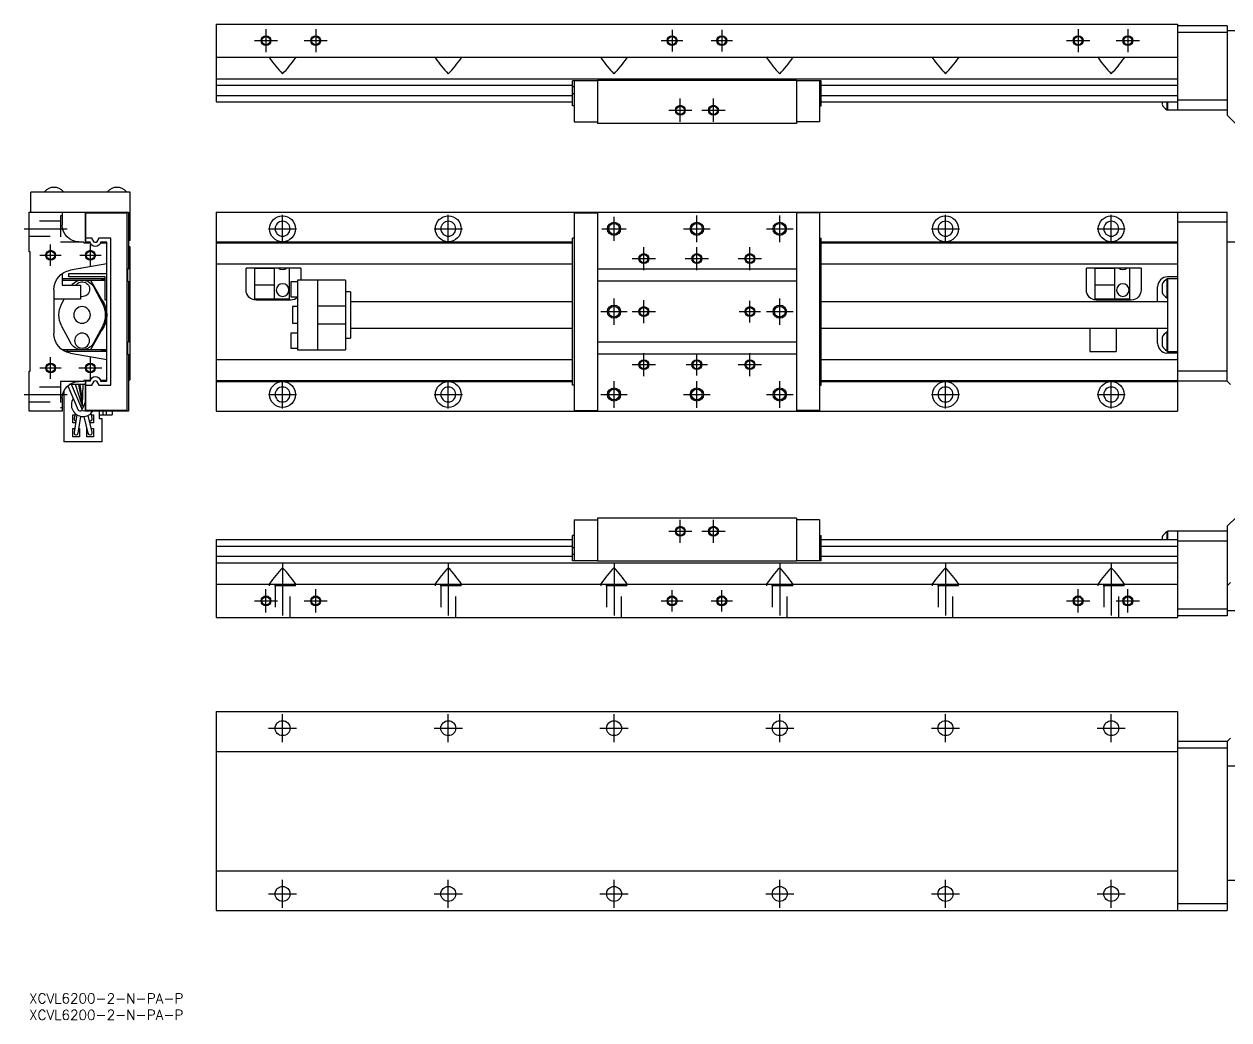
# Model space of a CAD drawing. Extents: x -1 to 557, y -8 to 292.
# Drawn here: x -1.5 to 362, y -8 to 292.5 of the extents above; entities that cross this region are included whole.
import ezdxf

# ---------------------------------------------------------------- set-up
doc = ezdxf.new("R2010")
doc.units = 0
doc.header["$LTSCALE"] = 0.5
doc.linetypes.add('CENTER', pattern=[50.8, 31.75, -6.35, 6.35, -6.35])
doc.linetypes.add('DASHED', pattern=[19.05, 12.7, -6.35])
for name, color, linetype in [('MSM_CENTER', 1, 'CENTER'), ('MSM_CONTINUOUS', 7, 'CONTINUOUS'), ('MSM_DASHED', 4, 'DASHED'), ('MSM_NARROW', 5, 'CONTINUOUS'), ('MSM_PART_NUMBER', 7, 'CONTINUOUS')]:
    doc.layers.add(name, color=color, linetype=linetype)
doc.styles.get("Standard").update_dxf_attribs({"font": 'txt.shx', "height": 3, "bigfont": 'bigfont.shx'})

msp = doc.modelspace()

# ---------------------------------------------------------------- linework, layer by layer
at = {"layer": 'MSM_CENTER'}
for p, q in [((71.47, 290.97), (71.47, 283.97)), ((86.47, 290.97), (86.47, 283.97)), ((316.47, 290.97), (316.47, 283.97)), ((331.47, 290.97), (331.47, 283.97)), ((67.97, 287.47), (74.97, 287.47)), ((82.97, 287.47), (89.97, 287.47)), ((190.74, 287.47), (197.19, 287.47)), ((193.97, 290.7), (193.97, 284.24)), ((205.74, 287.47), (212.19, 287.47)), ((208.97, 290.7), (208.97, 284.24)), ((312.97, 287.47), (319.97, 287.47)), ((327.97, 287.47), (334.97, 287.47)), ((196.47, 262.97), (196.47, 269.97)), ((206.47, 262.97), (206.47, 269.97)), ((192.97, 266.47), (199.97, 266.47)), ((202.97, 266.47), (209.97, 266.47)), ((76.47, 226.46), (76.47, 234.96)), ((126.47, 226.46), (126.47, 234.96)), ((176.47, 227.08), (176.47, 234.33)), ((201.47, 226.71), (201.47, 234.71)), ((226.47, 226.71), (226.47, 234.71)), ((276.47, 226.46), (276.47, 234.96)), ((326.47, 226.46), (326.47, 234.96)), ((-1.5, 230.71), (11.5, 230.71)), ((72.22, 230.71), (80.72, 230.71)), ((122.22, 230.71), (130.72, 230.71)), ((172.84, 230.71), (180.09, 230.71)), ((197.47, 230.71), (205.47, 230.71)), ((222.47, 230.71), (230.47, 230.71)), ((272.22, 230.71), (280.72, 230.71)), ((322.22, 230.71), (330.72, 230.71)), ((6.5, 219.48), (6.5, 225.93)), ((18.5, 219.48), (18.5, 225.93)), ((3.27, 222.71), (9.73, 222.71)), ((15.27, 222.71), (21.73, 222.71)), ((185.47, 218.21), (185.47, 225.21)), ((201.47, 218.21), (201.47, 225.21)), ((217.47, 218.21), (217.47, 225.21)), ((181.97, 221.71), (188.97, 221.71)), ((197.97, 221.71), (204.97, 221.71)), ((213.97, 221.71), (220.97, 221.71)), ((176.47, 201.71), (176.47, 209.71)), ((185.47, 202.21), (185.47, 209.21)), ((217.47, 202.48), (217.47, 208.93)), ((226.47, 201.71), (226.47, 209.71)), ((172.47, 205.71), (180.47, 205.71)), ((181.97, 205.71), (188.97, 205.71)), ((214.24, 205.71), (220.69, 205.71)), ((222.47, 205.71), (230.47, 205.71)), ((185.47, 186.21), (185.47, 193.21)), ((201.47, 186.48), (201.47, 192.93)), ((217.47, 186.21), (217.47, 193.21)), ((6.5, 185.48), (6.5, 191.93)), ((18.5, 185.21), (18.5, 192.21)), ((181.97, 189.71), (188.97, 189.71)), ((198.24, 189.71), (204.69, 189.71)), ((213.97, 189.71), (220.97, 189.71)), ((3.27, 188.71), (9.73, 188.71)), ((15, 188.71), (22, 188.71)), ((76.47, 176.46), (76.47, 184.96)), ((126.47, 176.46), (126.47, 184.96)), ((176.47, 176.71), (176.47, 184.71)), ((201.47, 176.71), (201.47, 184.71)), ((226.47, 176.71), (226.47, 184.71)), ((276.47, 176.46), (276.47, 184.96)), ((326.47, 176.46), (326.47, 184.96)), ((-1.5, 180.71), (11.5, 180.71)), ((72.22, 180.71), (80.72, 180.71)), ((122.22, 180.71), (130.72, 180.71)), ((172.47, 180.71), (180.47, 180.71)), ((197.47, 180.71), (205.47, 180.71)), ((222.47, 180.71), (230.47, 180.71)), ((272.22, 180.71), (280.72, 180.71)), ((322.22, 180.71), (330.72, 180.71)), ((196.47, 135.93), (196.47, 142.93)), ((206.47, 135.93), (206.47, 142.93)), ((192.97, 139.43), (199.97, 139.43)), ((202.97, 139.43), (209.97, 139.43)), ((76.47, 129.93), (76.47, 111.43)), ((126.47, 129.93), (126.47, 111.43)), ((176.47, 129.93), (176.47, 111.43)), ((226.47, 129.93), (226.47, 111.43)), ((276.47, 129.93), (276.47, 111.43)), ((326.47, 129.93), (326.47, 111.43)), ((71.47, 114.93), (71.47, 121.93)), ((86.47, 114.93), (86.47, 121.93)), ((193.97, 115.2), (193.97, 121.66)), ((208.97, 115.2), (208.97, 121.66)), ((316.47, 114.93), (316.47, 121.93)), ((331.47, 114.93), (331.47, 121.93)), ((67.97, 118.43), (74.97, 118.43)), ((82.97, 118.43), (89.97, 118.43)), ((190.74, 118.43), (197.19, 118.43)), ((205.74, 118.43), (212.19, 118.43)), ((312.97, 118.43), (319.97, 118.43)), ((327.97, 118.43), (334.97, 118.43)), ((76.47, 75.77), (76.47, 84.27)), ((126.47, 75.77), (126.47, 84.27)), ((176.47, 75.77), (176.47, 84.27)), ((226.47, 75.77), (226.47, 84.27)), ((276.47, 75.77), (276.47, 84.27)), ((326.47, 75.77), (326.47, 84.27)), ((72.22, 80.02), (80.72, 80.02)), ((122.22, 80.02), (130.72, 80.02)), ((172.22, 80.02), (180.72, 80.02)), ((222.22, 80.02), (230.72, 80.02)), ((272.22, 80.02), (280.72, 80.02)), ((322.22, 80.02), (330.72, 80.02)), ((76.47, 25.77), (76.47, 34.27)), ((126.47, 25.77), (126.47, 34.27)), ((176.47, 25.77), (176.47, 34.27)), ((226.47, 25.77), (226.47, 34.27)), ((276.47, 25.77), (276.47, 34.27)), ((326.47, 25.77), (326.47, 34.27)), ((72.22, 30.02), (80.72, 30.02)), ((122.22, 30.02), (130.72, 30.02)), ((172.22, 30.02), (180.72, 30.02)), ((222.22, 30.02), (230.72, 30.02)), ((272.22, 30.02), (280.72, 30.02)), ((322.22, 30.02), (330.72, 30.02))]:
    msp.add_line(p, q, dxfattribs=at)
at = {"layer": 'MSM_CONTINUOUS'}
for p, q in [((56.47, 292.47), (346.47, 292.47)), ((56.47, 292.47), (56.47, 268.97)), ((346.47, 292.47), (346.47, 266.47)), ((361.47, 291.97), (346.47, 291.97)), ((361.47, 291.97), (361.47, 264.97)), ((361.47, 289.97), (346.47, 289.97)), ((365.97, 290.47), (361.47, 290.47)), ((56.47, 282.47), (346.47, 282.47)), ((72.72, 282.47), (72.57, 282.34)), ((72.57, 282.34), (72.59, 282.23)), ((80.21, 282.47), (80.37, 282.34)), ((80.37, 282.34), (80.34, 282.23)), ((122.72, 282.47), (122.57, 282.34)), ((122.57, 282.34), (122.59, 282.23)), ((130.21, 282.47), (130.37, 282.34)), ((130.37, 282.34), (130.34, 282.23)), ((172.72, 282.47), (172.57, 282.34)), ((172.57, 282.34), (172.59, 282.23)), ((180.21, 282.47), (180.37, 282.34)), ((180.37, 282.34), (180.34, 282.23)), ((222.72, 282.47), (222.57, 282.34)), ((222.57, 282.34), (222.59, 282.23)), ((230.21, 282.47), (230.37, 282.34)), ((230.37, 282.34), (230.34, 282.23)), ((272.72, 282.47), (272.57, 282.34)), ((272.57, 282.34), (272.59, 282.23)), ((280.21, 282.47), (280.37, 282.34)), ((280.37, 282.34), (280.34, 282.23)), ((322.72, 282.47), (322.57, 282.34)), ((322.57, 282.34), (322.59, 282.23)), ((330.21, 282.47), (330.37, 282.34)), ((330.37, 282.34), (330.34, 282.23)), ((56.47, 275.97), (346.47, 275.97)), ((56.47, 274.01), (163.97, 274.01)), ((163.97, 267.77), (163.97, 275.37)), ((171.47, 275.37), (163.97, 275.37)), ((164.47, 273.49), (163.97, 273.49)), ((164.47, 275.37), (164.47, 262.97)), ((231.47, 275.47), (171.47, 275.47)), ((171.47, 275.47), (171.47, 262.47)), ((231.47, 275.47), (231.47, 262.47)), ((238.97, 275.37), (231.47, 275.37)), ((238.47, 275.37), (238.47, 262.97)), ((238.47, 273.49), (238.97, 273.49)), ((238.97, 267.77), (238.97, 275.37)), ((238.97, 274.01), (346.47, 274.01)), ((56.47, 270.93), (163.97, 270.93)), ((56.47, 268.97), (163.97, 268.97)), ((164.47, 271.44), (163.97, 271.44)), ((238.47, 271.44), (238.97, 271.44)), ((238.97, 270.93), (346.47, 270.93)), ((238.97, 268.97), (346.47, 268.97)), ((341.82, 268.97), (341.82, 268.26)), ((343.27, 268.97), (343.27, 266.61)), ((343.47, 268.97), (343.47, 266.47)), ((361.47, 269.47), (346.47, 269.47)), ((164.47, 267.77), (163.97, 267.77)), ((238.47, 267.77), (238.97, 267.77)), ((343.27, 266.61), (343.47, 266.61)), ((361.47, 266.47), (343.47, 266.47)), ((164.47, 262.97), (171.47, 262.97)), ((231.47, 262.47), (171.47, 262.47)), ((238.47, 262.97), (231.47, 262.97)), ((364.47, 261.97), (361.47, 264.97)), ((0.5, 235.71), (0.5, 241.71)), ((30.5, 241.71), (0.5, 241.71)), ((4.65, 241.87), (10.35, 241.87)), ((4.65, 241.87), (4.65, 241.71)), ((10.35, 241.71), (10.35, 241.87)), ((23.65, 241.87), (29.35, 241.87)), ((23.65, 241.87), (23.65, 241.71)), ((29.35, 241.71), (29.35, 241.87)), ((30.5, 227.21), (30.5, 241.71)), ((0, 223.71), (0, 235.71)), ((0, 235.71), (30, 235.71)), ((10, 235.71), (10, 231.81)), ((17, 227.11), (17, 235.71)), ((17.1, 226.71), (17.1, 235.51)), ((17.1, 235.51), (29.5, 235.51)), ((29.5, 235.51), (29.5, 175.91)), ((30, 235.71), (30, 218.51)), ((56.47, 235.71), (56.47, 175.71)), ((56.47, 235.71), (361.47, 235.71)), ((164.47, 235.51), (171.47, 235.51)), ((164.47, 235.51), (164.47, 175.91)), ((171.47, 235.71), (171.47, 175.71)), ((231.47, 235.71), (231.47, 175.71)), ((238.47, 235.51), (231.47, 235.51)), ((238.47, 235.51), (238.47, 175.91)), ((346.47, 235.71), (346.47, 175.71)), ((361.47, 232.71), (346.47, 232.71)), ((361.47, 184.71), (361.47, 235.71)), ((15, 226.81), (16.5, 226.81)), ((16.5, 226.81), (16.5, 226.51)), ((16.5, 226.51), (18.46, 226.51)), ((17.1, 227.11), (17, 227.11)), ((18.98, 227.91), (17.1, 227.91)), ((18.42, 226.71), (17.1, 226.71)), ((19.66, 226.71), (18.98, 227.91)), ((21.03, 227.91), (20.34, 226.71)), ((24.7, 227.91), (21.03, 227.91)), ((21.54, 226.51), (23.5, 226.51)), ((23.5, 226.71), (21.58, 226.71)), ((23.5, 184.71), (23.5, 226.71)), ((24.7, 183.51), (24.7, 227.91)), ((30.5, 227.21), (30, 227.21)), ((30.5, 225.21), (30, 225.71)), ((56.47, 226.81), (163.97, 226.81)), ((56.47, 226.51), (163.97, 226.51)), ((163.97, 183.51), (163.97, 227.91)), ((164.47, 227.91), (163.97, 227.91)), ((238.47, 227.91), (238.97, 227.91)), ((238.97, 183.51), (238.97, 227.91)), ((238.97, 226.81), (346.47, 226.81)), ((238.97, 226.51), (346.47, 226.51)), ((386.47, 226.71), (361.47, 226.71)), ((0.3, 223.71), (0, 223.71)), ((0.3, 187.71), (0.3, 223.71)), ((30.5, 185.21), (30.5, 225.21)), ((23.5, 220.15), (12.46, 218.21)), ((15.5, 218.71), (15.29, 218.71)), ((15.5, 218.74), (15.5, 218.71)), ((29.65, 218.51), (29.65, 214.91)), ((30, 218.51), (29.65, 218.51)), ((56.47, 220.15), (163.97, 220.15)), ((81.97, 218.83), (65.47, 218.83)), ((65.47, 212.21), (65.47, 218.83)), ((67.97, 218.83), (67.97, 209.51)), ((73.97, 218.71), (67.97, 218.71)), ((73.97, 218.83), (73.97, 209.51)), ((78.47, 218.83), (78.47, 209.51)), ((81.97, 218.83), (81.97, 215.21)), ((231.47, 218.51), (171.47, 218.51)), ((238.97, 220.15), (346.47, 220.15)), ((335.47, 218.83), (318.97, 218.83)), ((318.97, 212.21), (318.97, 218.83)), ((321.47, 218.83), (321.47, 209.51)), ((327.47, 218.71), (321.47, 218.71)), ((327.47, 218.83), (327.47, 209.51)), ((331.97, 218.83), (331.97, 209.51)), ((335.47, 218.83), (335.47, 212.21)), ((10, 217.17), (10, 213.71)), ((10, 215.71), (23, 215.71)), ((10.05, 215.21), (23, 215.21)), ((12, 216.21), (12, 217.21)), ((12, 217.21), (23.5, 217.21)), ((23, 216.21), (12, 216.21)), ((18.5, 215.21), (23, 207.41)), ((23, 209.21), (23, 216.21)), ((29.65, 214.91), (30, 214.91)), ((30, 214.91), (30, 196.51)), ((78.97, 214.71), (78.97, 210.21)), ((80.97, 214.71), (78.97, 214.71)), ((80.97, 215.21), (80.97, 194.21)), ((95.47, 215.21), (80.97, 215.21)), ((86.97, 215.21), (86.97, 194.21)), ((95.47, 215.21), (95.47, 194.21)), ((231.47, 214.91), (171.47, 214.91)), ((343.27, 215.57), (343.27, 209.85)), ((343.47, 215.57), (343.27, 215.57)), ((346.47, 216.2), (343.47, 216.2)), ((343.47, 215.71), (346.47, 215.71)), ((343.47, 215.71), (343.47, 193.71)), ((7.5, 212.3), (7.5, 199.11)), ((10, 213.71), (15.5, 213.71)), ((15.5, 213.71), (15.5, 209.51)), ((19.55, 213.05), (22.21, 207.94)), ((73.97, 213.71), (67.97, 213.71)), ((96.97, 211.71), (95.47, 211.71)), ((96.97, 211.71), (96.97, 197.71)), ((327.47, 213.71), (321.47, 213.71)), ((340.47, 208.71), (340.47, 213.2)), ((341.82, 213.92), (341.82, 211.5)), ((15.5, 209.51), (7.5, 209.51)), ((9.79, 207.94), (10.61, 209.51)), ((23.5, 209.21), (23, 209.21)), ((23, 207.41), (23, 202)), ((78.47, 209.51), (67.97, 209.51)), ((78.97, 209.21), (68.47, 209.21)), ((78.97, 210.21), (80.97, 210.21)), ((79.47, 207.21), (79.47, 202.21)), ((80.97, 207.21), (79.47, 207.21)), ((86.97, 207.41), (95.47, 207.41)), ((163.97, 208.71), (96.97, 208.71)), ((343.47, 208.71), (238.97, 208.71)), ((331.97, 209.51), (321.47, 209.51)), ((332.47, 209.21), (321.97, 209.21)), ((343.27, 209.85), (343.47, 209.85)), ((12.45, 196.36), (9.79, 201.47)), ((23, 202), (18.5, 194.21)), ((22.21, 201.47), (19.55, 196.36)), ((79.47, 202.21), (80.97, 202.21)), ((86.97, 202), (95.47, 202)), ((96.97, 200.71), (163.97, 200.71)), ((238.97, 200.71), (343.47, 200.71)), ((319.97, 200.71), (319.97, 193.71)), ((327.97, 200.71), (327.97, 193.71)), ((340.47, 196.2), (340.47, 200.71)), ((30, 196.51), (29.65, 196.51)), ((29.65, 196.51), (29.65, 192.91)), ((78.97, 199.21), (78.97, 194.71)), ((80.97, 199.21), (78.97, 199.21)), ((95.47, 197.71), (96.97, 197.71)), ((231.47, 196.51), (171.47, 196.51)), ((341.82, 197.92), (341.82, 195.5)), ((343.27, 199.57), (343.27, 193.85)), ((343.47, 199.57), (343.27, 199.57)), ((23.5, 194.21), (10.05, 194.21)), ((23.5, 193.71), (11.05, 193.71)), ((11.5, 194.21), (11.5, 193.71)), ((12.46, 193.21), (23.5, 191.26)), ((29.65, 192.91), (30, 192.91)), ((30, 192.91), (30, 175.71)), ((78.97, 194.71), (80.97, 194.71)), ((80.97, 194.21), (95.47, 194.21)), ((231.47, 192.91), (171.47, 192.91)), ((319.97, 193.71), (327.97, 193.71)), ((343.27, 193.85), (343.47, 193.85)), ((343.47, 193.71), (346.47, 193.71)), ((346.47, 193.2), (343.47, 193.2)), ((56.47, 191.26), (163.97, 191.26)), ((238.97, 191.26), (346.47, 191.26)), ((0, 187.71), (0.3, 187.71)), ((0, 175.71), (0, 187.71)), ((361.47, 187.71), (346.47, 187.71)), ((10.5, 181.79), (10.5, 166.46)), ((11.69, 183.35), (14.8, 176.02)), ((17, 183.71), (12.14, 183.71)), ((12.14, 183.71), (12.14, 183.71)), ((15.9, 176.49), (12.84, 183.71)), ((15.92, 177.74), (14.01, 183.71)), ((16.5, 184.61), (15, 184.61)), ((15.94, 178.97), (15.03, 183.71)), ((15.17, 183.01), (15.2, 183.01)), ((15.2, 183.01), (15.2, 182.82)), ((15.34, 183.71), (16.06, 178.77)), ((16.18, 183.71), (16.05, 177.57)), ((16.5, 184.91), (16.5, 184.61)), ((18.46, 184.91), (16.5, 184.91)), ((18.42, 184.71), (16.5, 184.71)), ((17, 175.71), (17, 184.31)), ((17, 184.31), (17.1, 184.31)), ((17.1, 175.91), (17.1, 184.71)), ((17.1, 183.51), (18.98, 183.51)), ((18.98, 183.51), (19.66, 184.7)), ((20.34, 184.7), (21.03, 183.51)), ((21.03, 183.51), (24.7, 183.51)), ((23.5, 184.91), (21.54, 184.91)), ((21.58, 184.71), (23.5, 184.71)), ((23.2, 184.91), (23, 184.71)), ((30, 184.71), (30.5, 185.21)), ((56.47, 184.91), (163.97, 184.91)), ((56.47, 184.61), (163.97, 184.61)), ((164.47, 183.51), (163.97, 183.51)), ((238.47, 183.51), (238.97, 183.51)), ((238.97, 184.91), (346.47, 184.91)), ((238.97, 184.61), (346.47, 184.61)), ((361.47, 184.71), (346.47, 184.71)), ((361.47, 184.71), (362.47, 183.71)), ((10, 179.61), (10, 175.71)), ((17, 178.61), (16.1, 176.49)), ((10, 175.71), (0, 175.71)), ((13.2, 174.61), (13.87, 174.61)), ((13.2, 172.11), (13.2, 174.61)), ((14.42, 174.58), (13.56, 169.26)), ((13.96, 174.93), (13.57, 173.53)), ((30, 175.71), (17, 175.71)), ((29.5, 175.91), (17.1, 175.91)), ((19.04, 173.47), (18.74, 175.08)), ((18.83, 174.61), (19.4, 174.61)), ((19.4, 174.61), (19.4, 172.11)), ((21.1, 175.71), (21.1, 173.46)), ((21.1, 174.56), (23.3, 174.56)), ((22.3, 175.71), (22.3, 174.56)), ((23.3, 175.71), (23.3, 174.56)), ((23.3, 174.56), (25.1, 174.56)), ((25.1, 175.71), (25.1, 174.56)), ((56.47, 175.71), (346.47, 175.71)), ((164.47, 175.91), (171.47, 175.91)), ((238.47, 175.91), (231.47, 175.91)), ((14.02, 172.11), (13.2, 172.11)), ((14.84, 169.05), (15.66, 174.11)), ((16.52, 174.06), (17.77, 169)), ((19.03, 169.31), (17.78, 174.4)), ((19.4, 172.11), (18.34, 172.11)), ((21.1, 173.46), (22.1, 173.46)), ((22.1, 166.46), (22.1, 173.46)), ((13.2, 170.41), (13.75, 170.41)), ((13.2, 167.91), (13.2, 170.41)), ((15.2, 167.91), (13.2, 167.91)), ((15.06, 170.41), (15.2, 170.41)), ((15.2, 170.41), (15.2, 167.91)), ((17.4, 170.41), (17.42, 170.41)), ((17.4, 167.91), (17.4, 170.41)), ((19.4, 167.91), (17.4, 167.91)), ((18.76, 170.41), (19.4, 170.41)), ((19.4, 170.41), (19.4, 167.91)), ((22.1, 166.46), (10.5, 166.46)), ((164.47, 142.93), (164.47, 130.53)), ((164.47, 142.93), (171.47, 142.93)), ((171.47, 143.43), (171.47, 130.43)), ((231.47, 143.43), (171.47, 143.43)), ((231.47, 143.43), (231.47, 130.43)), ((238.47, 142.93), (231.47, 142.93)), ((238.47, 142.93), (238.47, 130.53)), ((361.47, 140.93), (364.47, 143.93)), ((163.97, 130.53), (163.97, 138.13)), ((164.47, 138.13), (163.97, 138.13)), ((238.47, 138.13), (238.97, 138.13)), ((238.97, 130.53), (238.97, 138.13)), ((343.27, 139.29), (343.27, 136.93)), ((343.47, 139.29), (343.27, 139.29)), ((361.47, 139.43), (343.47, 139.43)), ((343.47, 139.43), (343.47, 136.93)), ((346.47, 139.43), (346.47, 113.43)), ((361.47, 140.93), (361.47, 113.93)), ((56.47, 136.93), (56.47, 113.43)), ((56.47, 136.93), (163.97, 136.93)), ((56.47, 134.97), (163.97, 134.97)), ((238.97, 136.93), (346.47, 136.93)), ((238.97, 134.97), (346.47, 134.97)), ((341.82, 137.64), (341.82, 136.93)), ((361.47, 136.43), (346.47, 136.43)), ((56.47, 131.89), (163.97, 131.89)), ((164.47, 134.46), (163.97, 134.46)), ((164.47, 132.41), (163.97, 132.41)), ((238.47, 134.46), (238.97, 134.46)), ((238.47, 132.41), (238.97, 132.41)), ((238.97, 131.89), (346.47, 131.89)), ((56.47, 129.93), (346.47, 129.93)), ((171.47, 130.53), (163.97, 130.53)), ((231.47, 130.43), (171.47, 130.43)), ((238.97, 130.53), (231.47, 130.53)), ((72.57, 123.56), (72.59, 123.67)), ((80.37, 123.56), (80.34, 123.67)), ((122.57, 123.56), (122.59, 123.67)), ((130.37, 123.56), (130.34, 123.67)), ((172.57, 123.56), (172.59, 123.67)), ((180.37, 123.56), (180.34, 123.67)), ((222.57, 123.56), (222.59, 123.67)), ((230.37, 123.56), (230.34, 123.67)), ((272.57, 123.56), (272.59, 123.67)), ((280.37, 123.56), (280.34, 123.67)), ((322.57, 123.56), (322.59, 123.67)), ((330.37, 123.56), (330.34, 123.67)), ((361.47, 122.93), (362.47, 123.93)), ((56.47, 123.43), (346.47, 123.43)), ((72.72, 123.43), (72.57, 123.56)), ((80.21, 123.43), (80.37, 123.56)), ((122.72, 123.43), (122.57, 123.56)), ((130.21, 123.43), (130.37, 123.56)), ((172.72, 123.43), (172.57, 123.56)), ((180.21, 123.43), (180.37, 123.56)), ((222.72, 123.43), (222.57, 123.56)), ((230.21, 123.43), (230.37, 123.56)), ((272.72, 123.43), (272.57, 123.56)), ((280.21, 123.43), (280.37, 123.56)), ((322.72, 123.43), (322.57, 123.56)), ((330.21, 123.43), (330.37, 123.56)), ((56.47, 113.43), (346.47, 113.43)), ((361.47, 115.93), (346.47, 115.93)), ((361.47, 113.93), (346.47, 113.93)), ((386.37, 115.43), (361.47, 115.43)), ((56.47, 85.02), (346.47, 85.02)), ((56.47, 85.02), (56.47, 25.02)), ((346.47, 85.02), (346.47, 25.02)), ((361.47, 76.02), (362.47, 77.02)), ((56.47, 73.02), (346.47, 73.02)), ((361.47, 76.02), (346.47, 76.02)), ((361.47, 74.02), (346.47, 74.02)), ((361.47, 76.02), (361.47, 25.02)), ((386.37, 68.52), (361.47, 68.52)), ((56.47, 37.02), (346.47, 37.02)), ((386.47, 34.02), (361.47, 34.02)), ((361.47, 27.02), (346.47, 27.02)), ((56.47, 25.02), (361.47, 25.02))]:
    msp.add_line(p, q, dxfattribs=at)
for centre, radius in [((71.47, 287.47), 1.23), ((86.47, 287.47), 1.23), ((193.97, 287.47), 1.23), ((208.97, 287.47), 1.23), ((316.47, 287.47), 1.23), ((331.47, 287.47), 1.23), ((196.47, 266.47), 1.23), ((206.47, 266.47), 1.23), ((76.47, 230.71), 3.9), ((126.47, 230.71), 3.9), ((276.47, 230.71), 3.9), ((326.47, 230.71), 3.9), ((176.47, 230.71), 1.62), ((201.47, 230.71), 1.62), ((226.47, 230.71), 1.62), ((6.5, 222.71), 1.23), ((18.5, 222.71), 1.23), ((185.47, 221.71), 1.23), ((201.47, 221.71), 1.23), ((217.47, 221.71), 1.23), ((176.47, 205.71), 1.62), ((226.47, 205.71), 1.62), ((185.47, 205.71), 1.23), ((217.47, 205.71), 1.23), ((6.5, 188.71), 1.23), ((18.5, 188.71), 1.23), ((185.47, 189.71), 1.23), ((201.47, 189.71), 1.23), ((217.47, 189.71), 1.23), ((76.47, 180.71), 3.9), ((126.47, 180.71), 3.9), ((176.47, 180.71), 1.62), ((201.47, 180.71), 1.62), ((226.47, 180.71), 1.62), ((276.47, 180.71), 3.9), ((326.47, 180.71), 3.9), ((196.47, 139.43), 1.23), ((206.47, 139.43), 1.23), ((71.47, 118.43), 1.23), ((86.47, 118.43), 1.23), ((193.97, 118.43), 1.23), ((208.97, 118.43), 1.23), ((316.47, 118.43), 1.23), ((331.47, 118.43), 1.23), ((76.47, 80.02), 2.25), ((126.47, 80.02), 2.25), ((176.47, 80.02), 2.25), ((226.47, 80.02), 2.25), ((276.47, 80.02), 2.25), ((326.47, 80.02), 2.25), ((76.47, 30.02), 2.25), ((126.47, 30.02), 2.25), ((176.47, 30.02), 2.25), ((226.47, 30.02), 2.25), ((276.47, 30.02), 2.25), ((326.47, 30.02), 2.25)]:
    msp.add_circle(centre, radius, dxfattribs=at)
at = {"layer": 'MSM_CONTINUOUS', "extrusion": (0, 0, -1)}
for centre, radius in [((-76.47, 230.71), 2.25), ((-126.47, 230.71), 2.25), ((-276.47, 230.71), 2.25), ((-326.47, 230.71), 2.25), ((-76.47, 212.21), 1.9), ((-329.97, 212.21), 1.9), ((-16, 204.71), 2.5), ((-16, 196.96), 2.25), ((-76.47, 180.71), 2.25), ((-126.47, 180.71), 2.25), ((-276.47, 180.71), 2.25), ((-326.47, 180.71), 2.25)]:
    msp.add_circle(centre, radius, dxfattribs=at)
at = {"layer": 'MSM_CONTINUOUS'}
for centre, radius, start, end in [((102.84, 302.92), 36.66, 214.3736, 223.9772), ((50.09, 302.92), 36.66, 316.0228, 325.6264), ((152.84, 302.92), 36.66, 214.3736, 223.9772), ((100.09, 302.92), 36.66, 316.0228, 325.6264), ((202.84, 302.92), 36.66, 214.3736, 223.9772), ((150.09, 302.92), 36.66, 316.0228, 325.6264), ((252.84, 302.92), 36.66, 214.3736, 223.9772), ((200.09, 302.92), 36.66, 316.0228, 325.6264), ((302.84, 302.92), 36.66, 214.3736, 223.9772), ((250.09, 302.92), 36.66, 316.0228, 325.6264), ((352.84, 302.92), 36.66, 214.3736, 223.9772), ((300.09, 302.92), 36.66, 316.0228, 325.6264), ((344.84, 269.45), 3.25, 201.5574, 241.0598), ((7.5, 239.51), 3.7, 90, 140.3692), ((7.5, 239.51), 3.7, 39.6308, 90), ((26.5, 239.51), 3.7, 90, 140.3692), ((26.5, 239.51), 3.7, 39.6308, 90), ((343.47, 213.2), 3, 90, 180), ((344.84, 212.72), 3.25, 118.9402, 158.4426), ((344.84, 212.69), 3.25, 201.5574, 241.0598), ((344.84, 196.72), 3.25, 118.9402, 158.4426), ((343.47, 196.2), 3, 180, 265.3245), ((344.84, 196.69), 3.25, 201.5574, 241.0598), ((16.27, 177.56), 3.5, 146.9255, 328.091), ((16.27, 177.56), 3.5, 98.8136, 101.7675), ((14.2, 173.36), 0.65, 164.7083, 262.6272), ((18.4, 173.36), 0.65, 250.6467, 10.4507), ((14.2, 169.16), 0.65, 170.8127, 350.8127), ((18.4, 169.16), 0.65, 193.8589, 13.8589), ((344.84, 136.45), 3.25, 118.9402, 158.4426), ((102.84, 102.98), 36.66, 136.0228, 145.6264), ((50.09, 102.98), 36.66, 34.3736, 43.9772), ((152.84, 102.98), 36.66, 136.0228, 145.6264), ((100.09, 102.98), 36.66, 34.3736, 43.9772), ((202.84, 102.98), 36.66, 136.0228, 145.6264), ((150.09, 102.98), 36.66, 34.3736, 43.9772), ((252.84, 102.98), 36.66, 136.0228, 145.6264), ((200.09, 102.98), 36.66, 34.3736, 43.9772), ((302.84, 102.98), 36.66, 136.0228, 145.6264), ((250.09, 102.98), 36.66, 34.3736, 43.9772), ((352.84, 102.98), 36.66, 136.0228, 145.6264), ((300.09, 102.98), 36.66, 34.3736, 43.9772)]:
    msp.add_arc(centre, radius, start, end, dxfattribs=at)
at = {"layer": 'MSM_CONTINUOUS', "extrusion": (0, 0, -1)}
for centre, radius, start, end in [((-15, 231.81), 5, 270, 0), ((-20, 226.91), 1.59, 187.2353, 352.7647), ((-20, 226.91), 0.388, 209.9865, 330.0135), ((-13.5, 212.3), 6, 0, 80), ((-76.47, 220.21), 1.9, 226.3793, 313.6207), ((-329.97, 220.21), 1.9, 226.3793, 313.6207), ((-9, 212.71), 2.86, 110.4659, 119.0583), ((-13.05, 210.01), 6, 59.4911, 60.0438), ((-16, 211.21), 4, 38.6822, 152.5136), ((-16, 212.46), 2.25, 33.749, 282.8396), ((-23, 212.71), 2.86, 60.9417, 90), ((-68.47, 212.21), 3, 270, 0), ((-321.97, 212.21), 3, 270, 0), ((-332.47, 212.21), 3, 180, 270), ((-16, 204.71), 7, 332.5136, 27.4864), ((-16, 204.71), 7.5, 141.3733, 218.6267), ((-16, 204.71), 7, 152.5136, 207.4864), ((-78.97, 212.21), 3, 228.1897, 270), ((-13.5, 199.11), 6, 280, 0), ((-16, 198.21), 4, 207.4864, 332.5136), ((-13.5, 199.18), 6, 294.0962, 303.9498), ((-9, 196.71), 2.86, 243.9703, 245.3117), ((-23, 196.71), 2.86, 259.9315, 299.0583), ((-343.47, 196.2), 3, 270, 274.6755), ((-20, 184.51), 1.59, 7.2353, 172.7647), ((-15, 179.61), 5, 0, 90), ((-20, 184.51), 0.388, 29.9865, 150.0135), ((-15.35, 178.86), 0.6, 169.1542, 232.4513), ((-16.65, 178.86), 0.6, 343.9147, 351.7575), ((-15.35, 176.26), 0.6, 156.9836, 336.9836), ((-15.35, 177.56), 0.6, 162.212, 238.1917), ((-16.65, 176.26), 0.6, 234.3147, 23.0164), ((-16.65, 177.56), 0.6, 301.8083, 1.1935)]:
    msp.add_arc(centre, radius, start, end, dxfattribs=at)
at = {"layer": 'MSM_DASHED'}
for p, q in [((9.5, 232.96), (0, 232.96)), ((9.5, 234.61), (9.5, 226.81)), ((10, 234.61), (9.5, 234.61)), ((0, 228.46), (9.5, 228.46)), ((9.5, 226.81), (15, 226.81)), ((9.5, 182.96), (0, 182.96)), ((9.5, 184.61), (9.5, 176.81)), ((15, 184.61), (9.5, 184.61)), ((0, 178.46), (9.5, 178.46)), ((9.5, 176.81), (10, 176.81)), ((72.57, 122.93), (72.57, 123.56)), ((80.37, 122.93), (72.57, 122.93)), ((74.22, 122.93), (74.22, 113.43)), ((78.72, 113.43), (78.72, 122.93)), ((80.37, 122.93), (80.37, 123.56)), ((122.57, 122.93), (122.57, 123.56)), ((130.37, 122.93), (122.57, 122.93)), ((124.22, 122.93), (124.22, 113.43)), ((128.72, 113.43), (128.72, 122.93)), ((130.37, 122.93), (130.37, 123.56)), ((172.57, 122.93), (172.57, 123.56)), ((180.37, 122.93), (172.57, 122.93)), ((174.22, 122.93), (174.22, 113.43)), ((178.72, 113.43), (178.72, 122.93)), ((180.37, 122.93), (180.37, 123.56)), ((222.57, 122.93), (222.57, 123.56)), ((230.37, 122.93), (222.57, 122.93)), ((224.22, 122.93), (224.22, 113.43)), ((228.72, 113.43), (228.72, 122.93)), ((230.37, 122.93), (230.37, 123.56)), ((272.57, 122.93), (272.57, 123.56)), ((280.37, 122.93), (272.57, 122.93)), ((274.22, 122.93), (274.22, 113.43)), ((278.72, 113.43), (278.72, 122.93)), ((280.37, 122.93), (280.37, 123.56)), ((322.57, 122.93), (322.57, 123.56)), ((330.37, 122.93), (322.57, 122.93)), ((324.22, 122.93), (324.22, 113.43)), ((328.72, 113.43), (328.72, 122.93)), ((330.37, 122.93), (330.37, 123.56))]:
    msp.add_line(p, q, dxfattribs=at)
at = {"layer": 'MSM_NARROW'}
for centre, radius in [((71.47, 287.47), 1.5), ((86.47, 287.47), 1.5), ((193.97, 287.47), 1.5), ((208.97, 287.47), 1.5), ((316.47, 287.47), 1.5), ((331.47, 287.47), 1.5), ((196.47, 266.47), 1.5), ((206.47, 266.47), 1.5), ((176.47, 230.71), 2), ((201.47, 230.71), 2), ((226.47, 230.71), 2), ((6.5, 222.71), 1.5), ((18.5, 222.71), 1.5), ((185.47, 221.71), 1.5), ((201.47, 221.71), 1.5), ((217.47, 221.71), 1.5), ((176.47, 205.71), 2), ((185.47, 205.71), 1.5), ((217.47, 205.71), 1.5), ((226.47, 205.71), 2), ((6.5, 188.71), 1.5), ((18.5, 188.71), 1.5), ((185.47, 189.71), 1.5), ((201.47, 189.71), 1.5), ((217.47, 189.71), 1.5), ((176.47, 180.71), 2), ((201.47, 180.71), 2), ((226.47, 180.71), 2), ((196.47, 139.43), 1.5), ((206.47, 139.43), 1.5), ((71.47, 118.43), 1.5), ((86.47, 118.43), 1.5), ((193.97, 118.43), 1.5), ((208.97, 118.43), 1.5), ((316.47, 118.43), 1.5), ((331.47, 118.43), 1.5)]:
    msp.add_circle(centre, radius, dxfattribs=at)

# ---------------------------------------------------------------- texts
at = {"layer": 'MSM_PART_NUMBER'}
for p in [(0, -3), (0, -8)]:
    msp.add_text('XCVL6200-2-N-PA-P', height=3, dxfattribs=at).set_placement(p)

doc.saveas('drawing.dxf')
